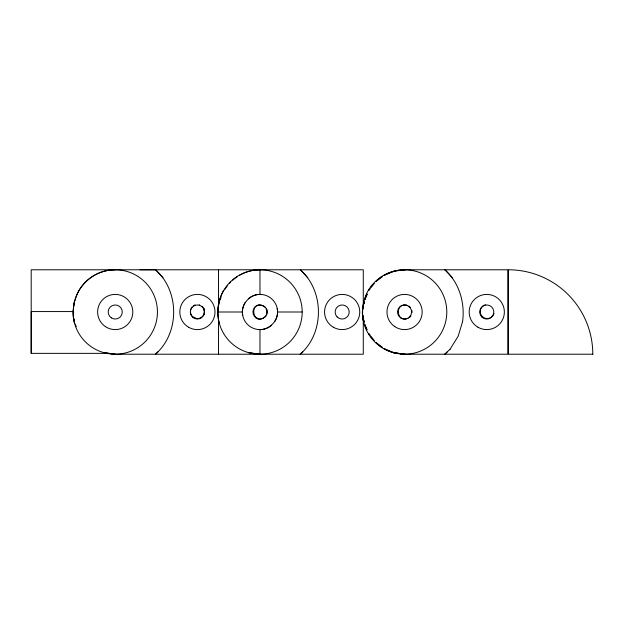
<?xml version="1.0" encoding="UTF-8"?>
<svg xmlns="http://www.w3.org/2000/svg" width="624" height="624" viewBox="0 0 624 624"><rect width="100%" height="100%" fill="white"/><g stroke="black" fill="none" stroke-linecap="round" stroke-linejoin="round"><path stroke-width="0.94" d="M109.426 353.356L31.2 353.356L31.2 311.571L73.429 311.571M204.438 311.875L204.415 310.994M204.344 308.833L204.337 310.635L204.032 309.223M462.587 321.61C465.153 302.804 459.217 282.649 444.92 269.779L452.384 277.774M105.175 353.012A42.221 42.221 0 0 0 155.095 325.868A42.221 42.221 0 0 0 132.787 273.608A42.221 42.221 0 0 0 78.655 290.885C73.39 300.69 71.838 312.109 74.435 322.928M223.415 290.885C218.143 300.69 216.598 312.109 219.196 322.928M363.792 301.072L362.357 312A42.221 42.221 0 0 0 393.65 352.778L404.578 354.221A42.221 42.221 0 0 0 441.137 290.885A42.221 42.221 0 0 0 368.012 290.885C362.747 300.69 361.202 312.109 363.792 322.928M400.733 353.769L405.062 354.221A42.221 42.221 0 0 1 383.955 348.566L394.134 352.778L405.062 354.221M401.224 353.769L393.65 352.778M74.435 301.072L73 312A42.221 42.221 0 0 0 104.294 352.778L115.222 354.221L363.277 354.221L363.277 315.401M219.196 301.072L217.753 312L242.494 312M266.955 314.246L267.181 310.612L266.588 308.872M462.595 321.61L458.125 336.297L450.005 349.331M364.985 299.372L367.091 294.278L364.985 299.372M261.089 294.442C249.982 293.53 240.334 304.582 242.728 315.471M258.866 329.558C269.974 330.47 279.622 319.41 277.22 308.529M265.567 307.351C248.329 296.026 251.277 329.503 266.144 315.9M369.057 290.16L370.172 288.701M371.296 287.243L374.088 283.6M409.711 317.281L410.92 315.9M140.01 269.779L155.548 269.779C179.681 291.065 179.759 333.099 155.431 354.221L158.036 351.788M307.788 277.774L300.316 269.779C324.433 291.08 324.519 333.091 300.191 354.221L302.788 351.788M450.013 349.331L444.787 354.221L447.392 351.788M375.937 281.588L382.496 276.549M408.19 318.302C395.99 323.458 394.524 301.868 407.308 305.331M399.586 270.496L405.062 269.779A42.221 42.221 0 0 0 383.955 275.434L394.134 271.214L405.062 269.779M197.956 318.583L196.115 318.49L192.832 316.922A7.036 7.036 0 0 1 192.052 307M404.578 269.779L507.874 269.779L507.874 354.221L404.578 354.221M277.462 312L302.195 312A42.221 42.221 0 0 1 238.867 348.566A42.221 42.221 0 0 1 238.867 275.434A42.221 42.221 0 0 1 302.195 312M259.974 354.221L249.046 352.778L259.974 354.221L259.974 329.48M115.222 354.221L104.294 352.778M199.212 304.824L199.688 304.972M256.425 317.795L258.04 318.669M375.937 342.412L382.496 347.443M408.962 306.142L410.342 307.351M255.793 317.343L256.386 317.858L255.037 316.625M155.563 269.779L163.028 277.774M369.057 333.84L370.172 335.299M371.296 336.749L374.088 340.4M364.985 324.62L367.091 329.714M363.917 320.19L364.159 322.015M411.965 310.612L412.082 312.445M204.337 314.73L204.438 311.571L204.446 313.388M363.269 308.607L363.269 269.779L31.2 269.779L31.2 353.356M259.974 269.779L259.974 294.52M218.517 269.779L218.517 309.629M218.517 314.426L218.517 354.221M494.044 313.388A7.036 7.036 0 0 1 482.274 316.547A7.036 7.036 0 0 1 485.425 304.769M382.387 347.615A42.221 42.221 0 0 1 375.859 342.49M373.94 340.532A42.221 42.221 0 0 1 371.007 336.96M369.954 335.447A42.221 42.221 0 0 1 368.963 333.895M366.803 329.854A42.221 42.221 0 0 1 364.79 324.683M364.057 322.046A42.221 42.221 0 0 1 363.652 320.245M363.652 303.748A42.221 42.221 0 0 1 364.057 301.954M364.79 299.317A42.221 42.221 0 0 1 366.803 294.146M368.963 290.105A42.221 42.221 0 0 1 369.954 288.553M371.007 287.04A42.221 42.221 0 0 1 373.94 283.468M375.859 281.51A42.221 42.221 0 0 1 382.387 276.385M201.973 306.22A7.036 7.036 0 0 1 202.753 316.142A7.036 7.036 0 0 1 192.832 316.922M193.417 305.768A7.036 7.036 0 0 1 195.055 304.933M220.178 299.879A41.792 41.792 0 0 1 221.029 297.281M224.57 289.895A41.792 41.792 0 0 1 227.713 285.41M229.499 283.327A41.792 41.792 0 0 1 230.755 282.017M232.744 280.16A41.792 41.792 0 0 1 237.097 276.814M239.405 275.379A41.792 41.792 0 0 1 249.491 271.206M250.364 270.98A41.792 41.792 0 0 1 260.302 269.779M248.352 298.795A17.589 17.589 0 0 1 274.622 321.742M271.604 325.198A17.589 17.589 0 0 1 245.326 302.258M76.268 326.711A41.792 41.792 0 0 1 75.356 324.121M74.42 320.627A41.792 41.792 0 0 1 74.061 318.833M73.468 309.754A41.792 41.792 0 0 1 73.585 307.936M73.913 305.206A41.792 41.792 0 0 1 74.42 302.515M74.849 300.752A41.792 41.792 0 0 1 115.222 269.779M364.159 302.008L363.909 303.888L364.159 302.008M592.8 354.221L508.357 354.221L508.357 269.779A84.443 84.443 0 0 1 592.8 354.221M400.678 317.858A7.036 7.036 0 0 0 411.598 312.445A7.036 7.036 0 0 0 401.45 305.698A7.036 7.036 0 0 0 400.678 317.858M394.836 326.648A17.589 17.589 0 0 0 422.136 313.115A17.589 17.589 0 0 0 396.763 296.236A17.589 17.589 0 0 0 394.836 326.648M481.783 316.976A7.036 7.036 0 0 0 493.561 313.825A7.036 7.036 0 0 0 484.942 305.206A7.036 7.036 0 0 0 481.783 316.976M477.968 327.233A17.589 17.589 0 0 0 504.356 312A17.589 17.589 0 0 0 477.968 296.767A17.589 17.589 0 0 0 477.968 327.233M111.322 317.858A7.036 7.036 0 0 0 122.242 312.445A7.036 7.036 0 0 0 112.094 305.698A7.036 7.036 0 0 0 111.322 317.858M105.479 326.648A17.589 17.589 0 0 0 132.772 313.115A17.589 17.589 0 0 0 107.406 296.236A17.589 17.589 0 0 0 105.479 326.648M192.426 316.976A7.036 7.036 0 0 0 204.204 313.825A7.036 7.036 0 0 0 195.585 305.206A7.036 7.036 0 0 0 192.426 316.976M188.604 327.233A17.589 17.589 0 0 0 214.999 312A17.589 17.589 0 0 0 188.604 296.767A17.589 17.589 0 0 0 188.604 327.233M337.186 316.976A7.036 7.036 0 0 0 348.956 313.825A7.036 7.036 0 0 0 340.345 305.206A7.036 7.036 0 0 0 337.186 316.976M256.082 317.858A7.036 7.036 0 0 0 267.002 312.445A7.036 7.036 0 0 0 256.854 305.698A7.036 7.036 0 0 0 256.082 317.858M333.364 327.233A17.589 17.589 0 0 0 359.752 312A17.589 17.589 0 0 0 333.364 296.767A17.589 17.589 0 0 0 333.364 327.233"/></g></svg>
